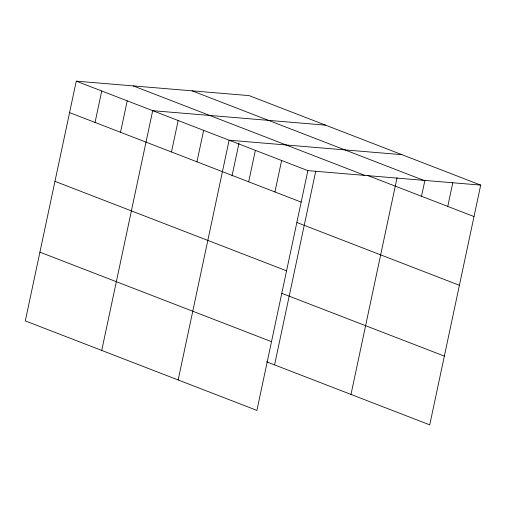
<?xml version="1.0" encoding="UTF-8"?>
<svg xmlns="http://www.w3.org/2000/svg" width="506" height="506" viewBox="0 0 506 506"><rect width="100%" height="100%" fill="white"/><g stroke="black" fill="none" stroke-linecap="round" stroke-linejoin="round"><path stroke-width="0.76" d="M76.261 81.143L25.3 320.899L256.903 410.391L307.863 170.636L76.261 81.143L249.097 95.609L480.7 185.101L429.739 424.857L266.561 361.803M95.052 122.446L101.738 90.991M120.529 132.294L127.215 100.833M101.731 350.437L152.692 110.675L325.529 125.14M171.477 151.977L178.169 120.523M196.954 161.825L203.64 130.365M178.156 379.968L229.117 140.213L401.954 154.672M232.02 175.949L239.003 143.103M248.68 181.812L255.366 150.352M274.929 191.951L281.614 160.497M274.568 364.896L315.757 171.11M350.993 394.427L397.065 177.688M421.517 196.271L424.945 180.161M447.766 206.416L452.819 182.628M307.863 170.636L480.7 185.101M192.065 90.833L423.661 180.326M367.609 175.443L474.014 216.555M133.299 85.919L364.902 175.411M69.575 112.604L301.178 202.096M296.952 222.526L459.404 285.295M54.964 181.344L286.567 270.83M281.899 293.347L444.35 356.116M39.911 252.165L271.513 341.651"/></g></svg>
